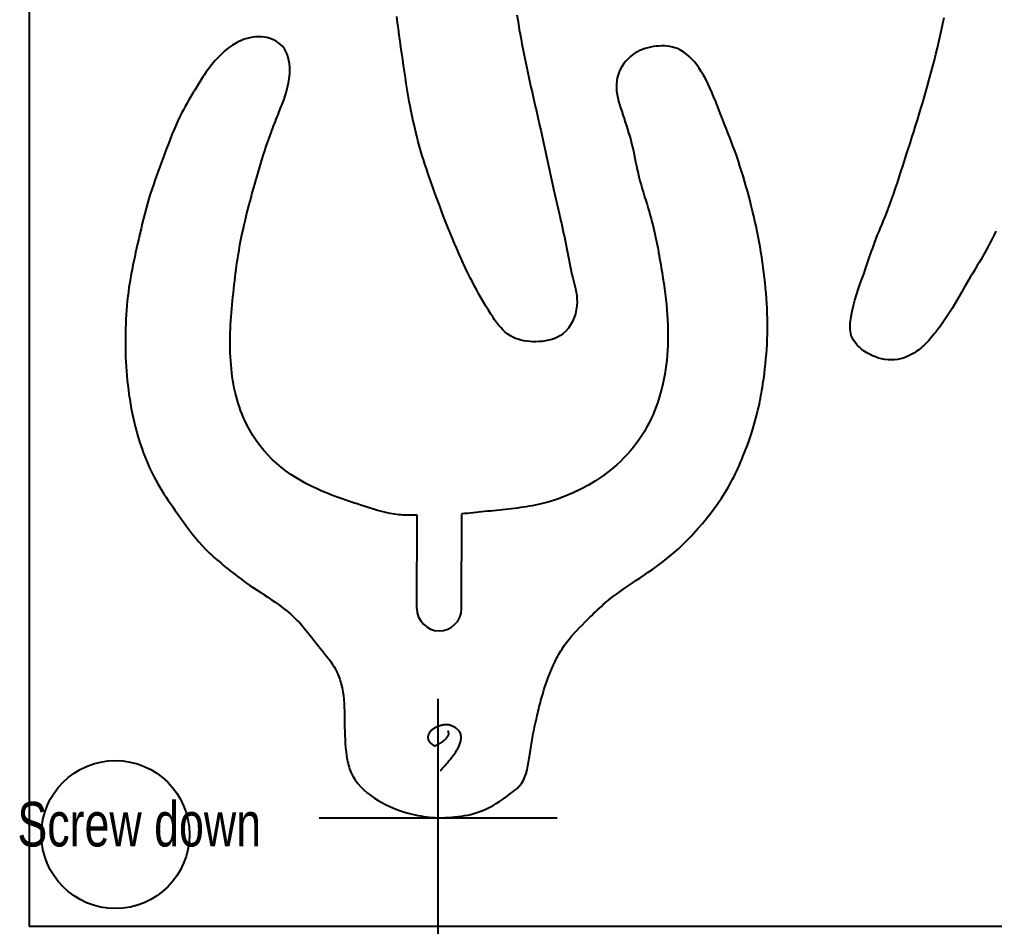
# Model space of a CAD drawing. Extents: x -0.1 to 30, y 0 to 26.6.
# Drawn here: x -0.08 to 8.12, y 0 to 7.63 of the extents above; entities that cross this region are included whole.
import ezdxf

# ---------------------------------------------------------------- set-up
doc = ezdxf.new("R2010")
doc.units = 0
doc.header["$MEASUREMENT"] = 0
doc.header["$PDMODE"] = 2
doc.layers.get('0').update_dxf_attribs({"linetype": 'CONTINUOUS'})
doc.layers.add('CK_LEVEL_1', color=7, linetype='CONTINUOUS')

# ---------------------------------------------------------------- blocks, each defined once
blk = doc.blocks.new('CKCOLL24')
at = {"layer": 'CK_LEVEL_1', "color": 3, "linetype": 'CONTINUOUS'}
for points in [[(3.5389, 1.6925, 0), (3.5355, 1.6936, 0), (3.5319, 1.6945, 0), (3.5282, 1.6953, 0), (3.5243, 1.6959, 0), (3.5203, 1.6964, 0), (3.5161, 1.6967, 0), (3.5118, 1.6968, 0), (3.5073, 1.6968, 0), (3.5027, 1.6967, 0), (3.4982, 1.6964, 0), (3.4934, 1.696, 0), (3.4886, 1.6955, 0), (3.4837, 1.6948, 0), (3.4788, 1.6939, 0), (3.4737, 1.6929, 0), (3.4687, 1.6918, 0), (3.4636, 1.6906, 0), (3.4584, 1.6892, 0), (3.4535, 1.6877, 0), (3.4484, 1.6861, 0), (3.4433, 1.6843, 0), (3.4382, 1.6824, 0), (3.4332, 1.6804, 0), (3.4283, 1.6783, 0), (3.4234, 1.6761, 0), (3.4185, 1.6737, 0), (3.4137, 1.6712, 0), (3.4092, 1.6687, 0), (3.4046, 1.666, 0), (3.4002, 1.6632, 0), (3.3959, 1.6603, 0), (3.3917, 1.6572, 0), (3.3877, 1.6541, 0), (3.3838, 1.6509, 0), (3.3801, 1.6475, 0), (3.3765, 1.6441, 0), (3.3734, 1.6406, 0), (3.3702, 1.637, 0), (3.3673, 1.6333, 0), (3.3646, 1.6294, 0), (3.3622, 1.6255, 0), (3.36, 1.6216, 0), (3.3581, 1.6175, 0), (3.3564, 1.6133, 0), (3.3549, 1.609, 0), (3.354, 1.6047, 0), (3.3531, 1.6003, 0), (3.3526, 1.5958, 0), (3.3525, 1.5913, 0), (3.3526, 1.5866, 0), (3.3532, 1.5819, 0), (3.354, 1.5771, 0), (3.3552, 1.5723, 0), (3.3567, 1.5673, 0)], [(3.4592, 1.3097, 0), (3.463, 1.3145, 0), (3.4671, 1.3195, 0), (3.4715, 1.3247, 0), (3.4761, 1.3302, 0), (3.481, 1.3359, 0), (3.4861, 1.3419, 0), (3.4914, 1.3481, 0), (3.4971, 1.3545, 0), (3.5029, 1.3612, 0), (3.5084, 1.3679, 0), (3.5145, 1.3749, 0), (3.5206, 1.382, 0), (3.5267, 1.3893, 0), (3.5328, 1.3968, 0), (3.539, 1.4044, 0), (3.5453, 1.4121, 0), (3.5515, 1.42, 0), (3.5578, 1.428, 0), (3.5635, 1.4359, 0), (3.5695, 1.444, 0), (3.5754, 1.4522, 0), (3.581, 1.4605, 0), (3.5865, 1.4688, 0), (3.5918, 1.4771, 0), (3.597, 1.4855, 0), (3.6019, 1.4939, 0), (3.6066, 1.5024, 0), (3.6105, 1.5106, 0), (3.6146, 1.5191, 0), (3.6182, 1.5274, 0), (3.6215, 1.5357, 0), (3.6243, 1.544, 0), (3.6268, 1.5522, 0), (3.6288, 1.5604, 0), (3.6304, 1.5685, 0), (3.6317, 1.5766, 0), (3.6318, 1.5843, 0), (3.6319, 1.5921, 0), (3.6314, 1.5998, 0), (3.6303, 1.6073, 0), (3.6285, 1.6147, 0), (3.6261, 1.6219, 0), (3.6231, 1.629, 0), (3.6194, 1.6359, 0), (3.6152, 1.6427, 0), (3.6096, 1.649, 0), (3.6038, 1.6553, 0), (3.5971, 1.6614, 0), (3.5896, 1.6672, 0), (3.5813, 1.6728, 0), (3.5721, 1.6782, 0), (3.562, 1.6833, 0), (3.5512, 1.6882, 0), (3.5394, 1.6928, 0)], [(3.5261, 1.612, 0), (3.5263, 1.6126, 0), (3.5266, 1.6132, 0), (3.5268, 1.6137, 0), (3.527, 1.6143, 0), (3.5272, 1.6148, 0), (3.5274, 1.6153, 0), (3.5275, 1.6159, 0), (3.5277, 1.6164, 0), (3.5278, 1.6169, 0), (3.528, 1.6175, 0), (3.5281, 1.618, 0), (3.5282, 1.6185, 0), (3.5283, 1.619, 0), (3.5283, 1.6196, 0), (3.5284, 1.6201, 0), (3.5284, 1.6206, 0), (3.5285, 1.6211, 0), (3.5285, 1.6217, 0), (3.5285, 1.6222, 0), (3.5285, 1.6227, 0), (3.5285, 1.6232, 0), (3.5285, 1.6238, 0), (3.5284, 1.6243, 0), (3.5284, 1.6249, 0), (3.5283, 1.6254, 0), (3.5282, 1.6259, 0), (3.5282, 1.6265, 0), (3.5281, 1.6271, 0), (3.528, 1.6276, 0), (3.5279, 1.6282, 0), (3.5278, 1.6288, 0), (3.5276, 1.6293, 0), (3.5275, 1.6299, 0), (3.5273, 1.6305, 0), (3.5272, 1.6311, 0), (3.527, 1.6317, 0), (3.5268, 1.6324, 0), (3.5266, 1.633, 0), (3.5265, 1.6336, 0), (3.5263, 1.6343, 0), (3.526, 1.6349, 0), (3.5258, 1.6356, 0), (3.5256, 1.6363, 0), (3.5254, 1.6369, 0), (3.5251, 1.6376, 0), (3.5249, 1.6384, 0), (3.5246, 1.6391, 0), (3.5244, 1.6398, 0), (3.5241, 1.6406, 0), (3.5238, 1.6413, 0), (3.5235, 1.6421, 0), (3.5233, 1.6429, 0), (3.523, 1.6437, 0), (3.5227, 1.6445, 0)], [(3.357, 1.5674, 0), (3.3575, 1.5661, 0), (3.358, 1.5649, 0), (3.3586, 1.5637, 0), (3.3592, 1.5625, 0), (3.3598, 1.5614, 0), (3.3605, 1.5602, 0), (3.3612, 1.5591, 0), (3.362, 1.558, 0), (3.3628, 1.5569, 0), (3.3636, 1.5558, 0), (3.3644, 1.5547, 0), (3.3653, 1.5536, 0), (3.3662, 1.5526, 0), (3.3671, 1.5515, 0), (3.3681, 1.5505, 0), (3.3691, 1.5495, 0), (3.3701, 1.5485, 0), (3.3711, 1.5475, 0), (3.3721, 1.5466, 0), (3.3732, 1.5456, 0), (3.3743, 1.5446, 0), (3.3753, 1.5437, 0), (3.3764, 1.5428, 0), (3.3776, 1.5419, 0), (3.3787, 1.541, 0), (3.3798, 1.5401, 0), (3.381, 1.5392, 0), (3.3821, 1.5383, 0), (3.3832, 1.5375, 0), (3.3844, 1.5366, 0), (3.3855, 1.5358, 0), (3.3867, 1.535, 0), (3.3878, 1.5342, 0), (3.3889, 1.5333, 0), (3.3901, 1.5325, 0), (3.3912, 1.5317, 0), (3.3923, 1.531, 0), (3.3934, 1.5302, 0), (3.3945, 1.5294, 0), (3.3956, 1.5287, 0), (3.3966, 1.5279, 0), (3.3977, 1.5272, 0), (3.3987, 1.5264, 0), (3.3997, 1.5257, 0), (3.4007, 1.525, 0), (3.4017, 1.5242, 0), (3.4026, 1.5235, 0), (3.4035, 1.5228, 0), (3.4044, 1.5221, 0), (3.4053, 1.5214, 0), (3.4061, 1.5207, 0), (3.4069, 1.52, 0), (3.4077, 1.5194, 0), (3.4084, 1.5187, 0)], [(3.4084, 1.5187, 0), (3.4105, 1.5195, 0), (3.4127, 1.5203, 0), (3.4149, 1.5212, 0), (3.4172, 1.5221, 0), (3.4195, 1.5231, 0), (3.4219, 1.5242, 0), (3.4243, 1.5253, 0), (3.4268, 1.5265, 0), (3.4293, 1.5277, 0), (3.4318, 1.5289, 0), (3.4344, 1.5302, 0), (3.437, 1.5316, 0), (3.4396, 1.5329, 0), (3.4422, 1.5344, 0), (3.4449, 1.5358, 0), (3.4476, 1.5374, 0), (3.4503, 1.5389, 0), (3.453, 1.5405, 0), (3.4556, 1.5421, 0), (3.4583, 1.5438, 0), (3.461, 1.5455, 0), (3.4637, 1.5472, 0), (3.4664, 1.5489, 0), (3.469, 1.5507, 0), (3.4717, 1.5525, 0), (3.4743, 1.5544, 0), (3.477, 1.5563, 0), (3.4795, 1.5581, 0), (3.482, 1.5601, 0), (3.4846, 1.562, 0), (3.487, 1.564, 0), (3.4895, 1.5659, 0), (3.4919, 1.5679, 0), (3.4942, 1.5699, 0), (3.4965, 1.572, 0), (3.4988, 1.574, 0), (3.5009, 1.5761, 0), (3.5031, 1.5782, 0), (3.5051, 1.5802, 0), (3.5071, 1.5823, 0), (3.5091, 1.5844, 0), (3.5109, 1.5866, 0), (3.5127, 1.5887, 0), (3.5144, 1.5908, 0), (3.516, 1.5929, 0), (3.5175, 1.5951, 0), (3.5189, 1.5972, 0), (3.5203, 1.5993, 0), (3.5215, 1.6015, 0), (3.5226, 1.6036, 0), (3.5237, 1.6057, 0), (3.5246, 1.6078, 0), (3.5254, 1.61, 0), (3.5261, 1.6121, 0)]]:
    blk.add_polyline3d(points, dxfattribs=at)

msp = doc.modelspace()

# ---------------------------------------------------------------- linework, layer by layer
at = {"layer": 'CK_LEVEL_1', "color": 3, "linetype": 'CONTINUOUS'}
for p, q in [((0, 24), (0, 0)), ((3.2601, 2.6747), (3.2615, 3.4582)), ((3.6353, 2.6741), (3.6367, 3.4694)), ((30, 0), (0, 0))]:
    msp.add_line(p, q, dxfattribs=at)
for points in [[(4.1011, 7.666), (4.1076, 7.6252), (4.1143, 7.5846), (4.1213, 7.544), (4.1285, 7.5034), (4.1359, 7.4628), (4.1435, 7.4223), (4.1513, 7.3819), (4.1593, 7.3414), (4.1674, 7.301), (4.1757, 7.2606), (4.1842, 7.2203), (4.1928, 7.18), (4.2015, 7.1397), (4.2103, 7.0994), (4.2192, 7.0591), (4.2282, 7.0189), (4.2372, 6.9787), (4.2464, 6.9386), (4.2555, 6.8985), (4.2647, 6.8584), (4.2738, 6.8182), (4.2829, 6.7781), (4.292, 6.738), (4.301, 6.6978), (4.3099, 6.6577), (4.3213, 6.6057), (4.3325, 6.5538), (4.3437, 6.5018), (4.3548, 6.4498), (4.3659, 6.3978), (4.377, 6.3459), (4.3883, 6.2939), (4.3997, 6.242), (4.4113, 6.1901), (4.4168, 6.166), (4.4224, 6.1419), (4.4279, 6.1177), (4.4335, 6.0936), (4.4391, 6.0695), (4.4448, 6.0454), (4.4504, 6.0213), (4.456, 5.9971), (4.4616, 5.973), (4.4683, 5.944), (4.4749, 5.915), (4.4814, 5.886), (4.4879, 5.857), (4.4943, 5.8279), (4.5005, 5.7989), (4.5066, 5.7698), (4.5126, 5.7406), (4.5184, 5.7115), (4.524, 5.6829), (4.5294, 5.6544), (4.5348, 5.6258), (4.5402, 5.5973), (4.5458, 5.5688), (4.5516, 5.5403), (4.5576, 5.5118), (4.5639, 5.4835), (4.5707, 5.4552), (4.5762, 5.4331), (4.5819, 5.4111), (4.5874, 5.389), (4.5926, 5.3669), (4.5973, 5.3447), (4.6013, 5.3223), (4.6044, 5.2997), (4.6064, 5.277), (4.6071, 5.2539), (4.6054, 5.2203), (4.6007, 5.1866), (4.593, 5.1531), (4.5824, 5.1204), (4.5689, 5.089), (4.5527, 5.0592), (4.5337, 5.0317), (4.5121, 5.0067), (4.488, 4.9849), (4.4666, 4.9697), (4.4438, 4.9568), (4.4197, 4.946), (4.3946, 4.9371), (4.3685, 4.9301), (4.3418, 4.9248), (4.3145, 4.9211), (4.287, 4.9189), (4.2593, 4.918), (4.2339, 4.9183), (4.2087, 4.9198), (4.1837, 4.9224), (4.1592, 4.9262), (4.1352, 4.9314), (4.1117, 4.9381), (4.0891, 4.9462), (4.0672, 4.9559), (4.0464, 4.9673), (4.0243, 4.9821), (4.0034, 4.9988), (3.9836, 5.0172), (3.9649, 5.0371), (3.9471, 5.0581), (3.9301, 5.0802), (3.9137, 5.1029), (3.8979, 5.1262), (3.8826, 5.1496), (3.8612, 5.1833), (3.8405, 5.2169), (3.8203, 5.2506), (3.8007, 5.2843), (3.7816, 5.3181), (3.763, 5.352), (3.7448, 5.3861), (3.727, 5.4204), (3.7095, 5.4549), (3.6894, 5.4955), (3.6698, 5.5365), (3.6505, 5.5777), (3.6315, 5.6192), (3.613, 5.6609), (3.5947, 5.7028), (3.5767, 5.7448), (3.5591, 5.787), (3.5417, 5.8292), (3.5243, 5.8722), (3.5072, 5.9153), (3.4903, 5.9584), (3.4737, 6.0016), (3.4573, 6.0449), (3.4411, 6.0882), (3.4251, 6.1317), (3.4093, 6.1752), (3.3937, 6.2187), (3.38, 6.2573), (3.3665, 6.296), (3.3532, 6.3348), (3.3402, 6.3737), (3.3274, 6.4126), (3.315, 6.4517), (3.3029, 6.4908), (3.2912, 6.5301), (3.28, 6.5695), (3.269, 6.6101), (3.2584, 6.6509), (3.2483, 6.6918), (3.2387, 6.7328), (3.2295, 6.7739), (3.2207, 6.8151), (3.2123, 6.8564), (3.2042, 6.8978), (3.1965, 6.9392), (3.1875, 6.9895), (3.179, 7.0399), (3.1708, 7.0904), (3.163, 7.1409), (3.1554, 7.1914), (3.1479, 7.242), (3.1407, 7.2926), (3.1334, 7.3432), (3.1263, 7.3938), (3.1189, 7.4454), (3.1116, 7.4971), (3.1044, 7.5488), (3.0973, 7.6004), (3.0903, 7.6521)], [(8.1298, 5.8484), (8.1139, 5.8161), (8.0978, 5.784), (8.0815, 5.7519), (8.0648, 5.7201), (8.0478, 5.6885), (8.0305, 5.657), (8.0163, 5.6322), (8.002, 5.6076), (7.9874, 5.583), (7.9728, 5.5585), (7.958, 5.534), (7.9433, 5.5096), (7.9285, 5.4851), (7.9138, 5.4606), (7.8992, 5.436), (7.8793, 5.4018), (7.8596, 5.3675), (7.84, 5.3331), (7.8203, 5.2987), (7.8005, 5.2644), (7.7805, 5.2303), (7.7601, 5.1964), (7.7392, 5.1628), (7.7177, 5.1296), (7.7066, 5.1129), (7.6952, 5.0963), (7.6837, 5.0798), (7.672, 5.0634), (7.6601, 5.0471), (7.6481, 5.031), (7.6359, 5.015), (7.6235, 4.9992), (7.6109, 4.9834), (7.5996, 4.9694), (7.588, 4.9556), (7.5763, 4.9419), (7.5643, 4.9284), (7.552, 4.9152), (7.5394, 4.9023), (7.5264, 4.8896), (7.5131, 4.8773), (7.4993, 4.8654), (7.4799, 4.8499), (7.4597, 4.8353), (7.4388, 4.8218), (7.4172, 4.8093), (7.395, 4.7981), (7.3723, 4.7883), (7.3491, 4.78), (7.3255, 4.7734), (7.3016, 4.7685), (7.2752, 4.7653), (7.2485, 4.7643), (7.2218, 4.7654), (7.1951, 4.7686), (7.1684, 4.7738), (7.142, 4.7808), (7.1158, 4.7898), (7.0901, 4.8005), (7.0648, 4.8129), (7.0424, 4.8257), (7.0207, 4.8397), (7.0001, 4.855), (6.9808, 4.8716), (6.9631, 4.8893), (6.9472, 4.9082), (6.9334, 4.9282), (6.9221, 4.9492), (6.9134, 4.9713), (6.9089, 4.9877), (6.9057, 5.0046), (6.9038, 5.0218), (6.9031, 5.0394), (6.9033, 5.0571), (6.9043, 5.075), (6.9061, 5.093), (6.9084, 5.1109), (6.9111, 5.1288), (6.9199, 5.1758), (6.9306, 5.2219), (6.9428, 5.2673), (6.9563, 5.312), (6.9708, 5.3562), (6.986, 5.4001), (7.0016, 5.4438), (7.0173, 5.4875), (7.033, 5.5314), (7.0416, 5.5561), (7.0501, 5.581), (7.0586, 5.6059), (7.0671, 5.6308), (7.0756, 5.6557), (7.0843, 5.6805), (7.093, 5.7054), (7.1019, 5.7302), (7.111, 5.7549), (7.1227, 5.7855), (7.1347, 5.8159), (7.147, 5.8463), (7.1594, 5.8766), (7.1719, 5.9068), (7.1844, 5.9371), (7.1968, 5.9674), (7.209, 5.9977), (7.221, 6.0281), (7.2381, 6.0732), (7.2546, 6.1184), (7.2705, 6.1639), (7.286, 6.2095), (7.3012, 6.2553), (7.3161, 6.3012), (7.3308, 6.3471), (7.3454, 6.3931), (7.36, 6.439), (7.3756, 6.488), (7.3912, 6.5369), (7.4069, 6.5858), (7.4225, 6.6347), (7.4381, 6.6836), (7.4535, 6.7325), (7.4689, 6.7815), (7.484, 6.8305), (7.4989, 6.8796), (7.514, 6.9301), (7.5288, 6.9808), (7.5434, 7.0315), (7.5576, 7.0822), (7.5716, 7.1331), (7.5853, 7.1841), (7.5987, 7.2351), (7.6119, 7.2862), (7.6247, 7.3373), (7.6372, 7.3884), (7.6494, 7.4395), (7.6613, 7.4908), (7.6728, 7.542), (7.6839, 7.5934), (7.6946, 7.6449)], [(3.4397, 0.9152), (3.4419, 0.9151), (3.4441, 0.9151), (3.4464, 0.915), (3.4486, 0.915), (3.4508, 0.915), (3.453, 0.9149), (3.4552, 0.9149), (3.4575, 0.9149), (3.4597, 0.9148), (3.4731, 0.9148), (3.4866, 0.915), (3.5, 0.9154), (3.5134, 0.9159), (3.5269, 0.9166), (3.5403, 0.9175), (3.5538, 0.9185), (3.5672, 0.9197), (3.5806, 0.9211), (3.6074, 0.9242), (3.6341, 0.9279), (3.6608, 0.9323), (3.6873, 0.9374), (3.7136, 0.9433), (3.7396, 0.9501), (3.7653, 0.9577), (3.7906, 0.9663), (3.8155, 0.9759), (3.8444, 0.9886), (3.8726, 1.0026), (3.9003, 1.0178), (3.9275, 1.0341), (3.9543, 1.0512), (3.9808, 1.0692), (4.0069, 1.0877), (4.0329, 1.1067), (4.0587, 1.126), (4.0661, 1.1316), (4.0735, 1.1373), (4.0809, 1.143), (4.0881, 1.1489), (4.0952, 1.1548), (4.1021, 1.1608), (4.1088, 1.1671), (4.1152, 1.1734), (4.1214, 1.18), (4.1401, 1.204), (4.1556, 1.2302), (4.1683, 1.2583), (4.1786, 1.288), (4.1869, 1.3188), (4.1937, 1.3506), (4.1995, 1.3829), (4.2045, 1.4153), (4.2093, 1.4477), (4.2148, 1.4834), (4.2205, 1.5186), (4.2265, 1.5534), (4.2327, 1.5878), (4.2391, 1.622), (4.2458, 1.6559), (4.2528, 1.6898), (4.26, 1.7236), (4.2676, 1.7574), (4.2717, 1.7755), (4.2759, 1.7935), (4.2802, 1.8116), (4.2846, 1.8296), (4.289, 1.8477), (4.2936, 1.8658), (4.2983, 1.8838), (4.3032, 1.9019), (4.3081, 1.9199), (4.3182, 1.9551), (4.3288, 1.9902), (4.34, 2.0251), (4.3519, 2.0598), (4.3644, 2.0942), (4.3776, 2.1283), (4.3916, 2.1621), (4.4065, 2.1955), (4.4222, 2.2286), (4.4299, 2.244), (4.4378, 2.2593), (4.4459, 2.2745), (4.4543, 2.2896), (4.4629, 2.3045), (4.4717, 2.3192), (4.4808, 2.3338), (4.4902, 2.3482), (4.4998, 2.3624), (4.5192, 2.3893), (4.5396, 2.4154), (4.5608, 2.4409), (4.5827, 2.4659), (4.6052, 2.4904), (4.6281, 2.5146), (4.6515, 2.5384), (4.6751, 2.562), (4.6988, 2.5854), (4.7146, 2.601), (4.7305, 2.6166), (4.7464, 2.6321), (4.7624, 2.6474), (4.7785, 2.6627), (4.7948, 2.6777), (4.8112, 2.6926), (4.8277, 2.7073), (4.8445, 2.7217), (4.8751, 2.7469), (4.9064, 2.7714), (4.9383, 2.7952), (4.9705, 2.8185), (5.0032, 2.8413), (5.0361, 2.8639), (5.0691, 2.8862), (5.1023, 2.9085), (5.1354, 2.9308), (5.1705, 2.9546), (5.2055, 2.9787), (5.2402, 3.0031), (5.2745, 3.0278), (5.3086, 3.053), (5.3422, 3.0787), (5.3753, 3.1049), (5.4078, 3.1318), (5.4397, 3.1595), (5.4617, 3.1792), (5.4833, 3.1994), (5.5046, 3.2199), (5.5256, 3.2407), (5.5463, 3.2619), (5.5668, 3.2833), (5.5869, 3.305), (5.6069, 3.327), (5.6265, 3.3491), (5.6613, 3.3896), (5.6953, 3.4307), (5.7283, 3.4726), (5.7604, 3.5152), (5.7914, 3.5585), (5.8213, 3.6026), (5.8499, 3.6475), (5.8773, 3.693), (5.9032, 3.7394), (5.9154, 3.7624), (5.9273, 3.7856), (5.9388, 3.8089), (5.9501, 3.8324), (5.961, 3.856), (5.9717, 3.8798), (5.9821, 3.9037), (5.9923, 3.9277), (6.0022, 3.9518), (6.0212, 3.9997), (6.0394, 4.0479), (6.0566, 4.0964), (6.073, 4.1452), (6.0884, 4.1943), (6.1028, 4.2437), (6.1162, 4.2934), (6.1285, 4.3433), (6.1398, 4.3935), (6.1447, 4.4171), (6.1494, 4.4407), (6.1538, 4.4644), (6.1581, 4.4881), (6.1621, 4.5118), (6.166, 4.5356), (6.1697, 4.5594), (6.1732, 4.5832), (6.1765, 4.6071), (6.182, 4.6485), (6.1871, 4.6901), (6.1916, 4.7316), (6.1957, 4.7732), (6.1992, 4.8149), (6.2022, 4.8566), (6.2047, 4.8983), (6.2065, 4.94), (6.2078, 4.9818), (6.2085, 5.0248), (6.2085, 5.0678), (6.2079, 5.1108), (6.2068, 5.1538), (6.2051, 5.1968), (6.2028, 5.2398), (6.2, 5.2827), (6.1968, 5.3257), (6.193, 5.3685), (6.1888, 5.4122), (6.184, 5.4557), (6.1788, 5.4993), (6.1732, 5.5427), (6.1671, 5.5861), (6.1606, 5.6294), (6.1537, 5.6727), (6.1463, 5.7159), (6.1385, 5.759), (6.1302, 5.8022), (6.1216, 5.8454), (6.1125, 5.8885), (6.1031, 5.9314), (6.0933, 5.9743), (6.0831, 6.0171), (6.0725, 6.0599), (6.0617, 6.1025), (6.0505, 6.1451), (6.0391, 6.187), (6.0274, 6.2288), (6.0154, 6.2705), (6.003, 6.3121), (5.9903, 6.3536), (5.9771, 6.395), (5.9636, 6.4363), (5.9497, 6.4774), (5.9353, 6.5184), (5.9209, 6.5579), (5.9063, 6.5973), (5.8913, 6.6366), (5.8761, 6.6758), (5.8608, 6.7149), (5.8453, 6.7539), (5.8299, 6.7929), (5.8144, 6.8319), (5.7991, 6.8708), (5.7848, 6.9076), (5.7704, 6.9443), (5.7556, 6.9808), (5.7404, 7.0173), (5.7245, 7.0534), (5.7076, 7.0893), (5.6895, 7.1249), (5.6701, 7.16), (5.6491, 7.1947), (5.6317, 7.2209), (5.6133, 7.2464), (5.5938, 7.2711), (5.5731, 7.2945), (5.5511, 7.3164), (5.528, 7.3365), (5.5036, 7.3544), (5.4779, 7.37), (5.4509, 7.3827), (5.43, 7.3903), (5.4085, 7.3962), (5.3864, 7.4007), (5.3639, 7.4037), (5.3412, 7.4053), (5.3182, 7.4056), (5.2951, 7.4047), (5.2721, 7.4026), (5.2491, 7.3995), (5.2255, 7.3952), (5.2022, 7.3897), (5.1794, 7.3831), (5.157, 7.3752), (5.1352, 7.3661), (5.1141, 7.3557), (5.0938, 7.344), (5.0743, 7.3309), (5.0557, 7.3163), (5.0362, 7.2984), (5.018, 7.2788), (5.0014, 7.2578), (4.9864, 7.2355), (4.9732, 7.2121), (4.9618, 7.1879), (4.9524, 7.163), (4.9452, 7.1377), (4.9403, 7.112), (4.9375, 7.0835), (4.9373, 7.0549), (4.9394, 7.0263), (4.9435, 6.9976), (4.9492, 6.969), (4.9563, 6.9405), (4.9643, 6.912), (4.9731, 6.8838), (4.9822, 6.8557), (4.9922, 6.8252), (5.0023, 6.7949), (5.0123, 6.7648), (5.0221, 6.7347), (5.0317, 6.7048), (5.0409, 6.6748), (5.0498, 6.6447), (5.0583, 6.6146), (5.0662, 6.5843), (5.0736, 6.5536), (5.0806, 6.5227), (5.0871, 6.4918), (5.0935, 6.4607), (5.0998, 6.4296), (5.1062, 6.3984), (5.1128, 6.3673), (5.1197, 6.3363), (5.127, 6.3054), (5.1357, 6.2716), (5.1449, 6.238), (5.1547, 6.2044), (5.1647, 6.171), (5.175, 6.1377), (5.1853, 6.1043), (5.1956, 6.071), (5.2058, 6.0376), (5.2156, 6.0041), (5.2229, 5.9785), (5.2299, 5.9529), (5.2366, 5.9273), (5.2432, 5.9015), (5.2495, 5.8757), (5.2556, 5.8499), (5.2615, 5.824), (5.2671, 5.7981), (5.2726, 5.7721), (5.2778, 5.7464), (5.2829, 5.7207), (5.2877, 5.695), (5.2925, 5.6693), (5.2971, 5.6435), (5.3016, 5.6177), (5.306, 5.5919), (5.3103, 5.5661), (5.3146, 5.5402), (5.3217, 5.4963), (5.3287, 5.4523), (5.3354, 5.4083), (5.3417, 5.3642), (5.3477, 5.3201), (5.3531, 5.2759), (5.358, 5.2316), (5.3622, 5.1873), (5.3657, 5.1429), (5.3683, 5.1008), (5.3701, 5.0585), (5.3712, 5.0163), (5.3715, 4.974), (5.371, 4.9317), (5.3697, 4.8895), (5.3676, 4.8472), (5.3646, 4.805), (5.3607, 4.7629), (5.3561, 4.7231), (5.3508, 4.6833), (5.3445, 4.6438), (5.3374, 4.6043), (5.3292, 4.5651), (5.3201, 4.526), (5.31, 4.4873), (5.2988, 4.4488), (5.2866, 4.4106), (5.2736, 4.3737), (5.2595, 4.3373), (5.2443, 4.3012), (5.228, 4.2656), (5.2107, 4.2305), (5.1923, 4.1961), (5.1728, 4.1622), (5.1522, 4.129), (5.1305, 4.0966), (5.1067, 4.0636), (5.0818, 4.0315), (5.0558, 4.0002), (5.0288, 3.9698), (5.0007, 3.9403), (4.9717, 3.9117), (4.9418, 3.8839), (4.911, 3.8571), (4.8794, 3.8313), (4.8223, 3.7883), (4.7631, 3.7482), (4.7019, 3.7111), (4.6389, 3.677), (4.5744, 3.646), (4.5084, 3.6182), (4.4413, 3.5936), (4.3732, 3.5723), (4.3044, 3.5544), (4.2797, 3.5488), (4.2549, 3.5436), (4.2301, 3.5388), (4.2052, 3.5344), (4.1803, 3.5302), (4.1553, 3.5264), (4.1303, 3.5228), (4.1053, 3.5194), (4.0802, 3.5162), (4.055, 3.5131), (4.0298, 3.5102), (4.0045, 3.5073), (3.9792, 3.5046), (3.954, 3.502), (3.9287, 3.4994), (3.9034, 3.4968), (3.8782, 3.4943), (3.8529, 3.4918), (3.8289, 3.4893), (3.8048, 3.4869), (3.7808, 3.4844), (3.7568, 3.482), (3.7328, 3.4795), (3.7088, 3.477), (3.6848, 3.4745), (3.6608, 3.472), (3.6367, 3.4694)]]:
    msp.add_lwpolyline(points, dxfattribs=at)
at = {"layer": 'CK_LEVEL_1', "color": 1, "linetype": 'CONTINUOUS'}
msp.add_lwpolyline([(3.2615, 3.4582), (3.2443, 3.4582), (3.227, 3.4583), (3.2098, 3.4584), (3.1927, 3.4587), (3.1755, 3.4591), (3.1584, 3.4598), (3.1412, 3.4607), (3.1242, 3.4619), (3.1072, 3.4634), (3.0712, 3.4679), (3.0355, 3.4739), (2.9999, 3.4813), (2.9645, 3.4898), (2.9293, 3.4993), (2.8942, 3.5095), (2.8592, 3.5203), (2.8244, 3.5315), (2.7896, 3.5429), (2.7576, 3.5534), (2.7257, 3.5639), (2.6938, 3.5746), (2.6621, 3.5854), (2.6304, 3.5964), (2.5989, 3.6077), (2.5674, 3.6193), (2.5361, 3.6312), (2.5049, 3.6436), (2.4595, 3.6625), (2.4146, 3.6825), (2.3702, 3.7036), (2.3263, 3.726), (2.2833, 3.7498), (2.241, 3.775), (2.1998, 3.8017), (2.1596, 3.83), (2.1207, 3.8601), (2.0813, 3.8934), (2.0434, 3.9287), (2.0072, 3.9657), (1.9727, 4.0044), (1.9401, 4.0446), (1.9094, 4.0863), (1.8807, 4.1294), (1.8541, 4.1737), (1.8297, 4.2192), (1.8154, 4.2486), (1.8021, 4.2783), (1.7896, 4.3084), (1.778, 4.3388), (1.7672, 4.3696), (1.7572, 4.4006), (1.748, 4.4318), (1.7396, 4.4633), (1.732, 4.4949), (1.7249, 4.5273), (1.7186, 4.5597), (1.713, 4.5923), (1.7081, 4.625), (1.7038, 4.6577), (1.7001, 4.6906), (1.697, 4.7235), (1.6944, 4.7565), (1.6924, 4.7895), (1.6909, 4.8232), (1.6899, 4.857), (1.6893, 4.8907), (1.6893, 4.9245), (1.6896, 4.9583), (1.6905, 4.992), (1.6917, 5.0257), (1.6933, 5.0595), (1.6952, 5.0931), (1.6975, 5.1269), (1.7002, 5.1606), (1.7031, 5.1943), (1.7062, 5.228), (1.7096, 5.2616), (1.7131, 5.2953), (1.7168, 5.3289), (1.7206, 5.3625), (1.7245, 5.3961), (1.7283, 5.4287), (1.7321, 5.4613), (1.7361, 5.4939), (1.7403, 5.5264), (1.7446, 5.559), (1.7491, 5.5915), (1.7539, 5.6239), (1.7589, 5.6563), (1.7643, 5.6887), (1.7719, 5.7316), (1.7802, 5.7744), (1.7889, 5.8171), (1.7982, 5.8597), (1.8078, 5.9022), (1.8179, 5.9446), (1.8283, 5.987), (1.839, 6.0293), (1.8499, 6.0715), (1.8575, 6.1003), (1.8652, 6.1291), (1.873, 6.1579), (1.8808, 6.1866), (1.8888, 6.2153), (1.8968, 6.244), (1.905, 6.2727), (1.9132, 6.3013), (1.9215, 6.3299), (1.933, 6.3687), (1.9446, 6.4074), (1.9564, 6.446), (1.9685, 6.4846), (1.9809, 6.523), (1.9935, 6.5614), (2.0066, 6.5996), (2.02, 6.6377), (2.0338, 6.6757), (2.0409, 6.6948), (2.0481, 6.7138), (2.0553, 6.7328), (2.0627, 6.7517), (2.0701, 6.7706), (2.0776, 6.7895), (2.0851, 6.8084), (2.0926, 6.8273), (2.1002, 6.8461), (2.114, 6.8808), (2.1276, 6.9155), (2.1406, 6.9505), (2.1527, 6.9857), (2.1637, 7.0213), (2.1732, 7.0575), (2.1811, 7.0944), (2.1869, 7.132), (2.1903, 7.1704), (2.1912, 7.1985), (2.1906, 7.2267), (2.1883, 7.2548), (2.1842, 7.2825), (2.178, 7.3094), (2.1696, 7.3352), (2.1588, 7.3597), (2.1455, 7.3824), (2.1294, 7.4031), (2.1143, 7.4181), (2.0977, 7.4316), (2.0795, 7.4436), (2.0602, 7.454), (2.0398, 7.4628), (2.0187, 7.47), (1.997, 7.4757), (1.975, 7.4798), (1.9529, 7.4823), (1.9282, 7.4831), (1.9037, 7.4821), (1.8795, 7.4792), (1.8556, 7.4747), (1.832, 7.4686), (1.8089, 7.4611), (1.7862, 7.4523), (1.764, 7.4422), (1.7424, 7.4311), (1.7086, 7.4109), (1.6763, 7.3885), (1.6456, 7.3639), (1.6163, 7.3376), (1.5884, 7.3096), (1.5618, 7.2802), (1.5364, 7.2498), (1.5122, 7.2184), (1.4891, 7.1864), (1.4796, 7.1728), (1.4704, 7.1591), (1.4613, 7.1454), (1.4523, 7.1316), (1.4434, 7.1178), (1.4347, 7.1039), (1.426, 7.09), (1.4173, 7.076), (1.4087, 7.062), (1.3921, 7.0348), (1.3756, 7.0075), (1.3592, 6.9801), (1.3431, 6.9525), (1.3273, 6.9248), (1.3118, 6.8969), (1.2966, 6.8688), (1.2819, 6.8405), (1.2676, 6.812), (1.2498, 6.7745), (1.2328, 6.7367), (1.2165, 6.6985), (1.2008, 6.6601), (1.1855, 6.6215), (1.1706, 6.5827), (1.1559, 6.5438), (1.1414, 6.5048), (1.127, 6.4658), (1.1128, 6.4277), (1.0987, 6.3896), (1.0847, 6.3515), (1.0709, 6.3134), (1.0572, 6.2751), (1.0439, 6.2368), (1.031, 6.1984), (1.0185, 6.1599), (1.0065, 6.1212), (0.9943, 6.0794), (0.9827, 6.0375), (0.9716, 5.9954), (0.9609, 5.9532), (0.9506, 5.9109), (0.9406, 5.8685), (0.9308, 5.826), (0.9211, 5.7835), (0.9115, 5.7409), (0.9033, 5.7049), (0.8952, 5.6689), (0.8872, 5.6329), (0.8794, 5.5969), (0.8718, 5.5608), (0.8645, 5.5247), (0.8575, 5.4885), (0.851, 5.4522), (0.8449, 5.4159), (0.8391, 5.3775), (0.8339, 5.3389), (0.8292, 5.3003), (0.8251, 5.2616), (0.8214, 5.2228), (0.8183, 5.184), (0.8156, 5.1451), (0.8134, 5.1062), (0.8116, 5.0673), (0.8102, 5.0275), (0.8092, 4.9877), (0.8086, 4.9479), (0.8085, 4.9081), (0.8088, 4.8683), (0.8096, 4.8285), (0.8109, 4.7887), (0.8127, 4.7489), (0.815, 4.7092), (0.8177, 4.6697), (0.821, 4.6303), (0.8247, 4.5909), (0.829, 4.5515), (0.8339, 4.5122), (0.8392, 4.473), (0.8452, 4.4339), (0.8516, 4.3948), (0.8587, 4.3559), (0.866, 4.3182), (0.874, 4.2806), (0.8825, 4.2432), (0.8916, 4.2059), (0.9012, 4.1687), (0.9116, 4.1317), (0.9225, 4.0949), (0.9341, 4.0583), (0.9464, 4.0219), (0.9587, 3.9873), (0.9717, 3.953), (0.9853, 3.9189), (0.9997, 3.8852), (1.0146, 3.8517), (1.0303, 3.8186), (1.0467, 3.7858), (1.0639, 3.7535), (1.0817, 3.7216), (1.0984, 3.6934), (1.1156, 3.6655), (1.1332, 3.6379), (1.1513, 3.6106), (1.1696, 3.5834), (1.1883, 3.5563), (1.2071, 3.5294), (1.226, 3.5025), (1.245, 3.4756), (1.2698, 3.4404), (1.2947, 3.4053), (1.3198, 3.3703), (1.3453, 3.3357), (1.3713, 3.3015), (1.3979, 3.2679), (1.4254, 3.235), (1.4537, 3.203), (1.4832, 3.172), (1.5008, 3.1545), (1.5189, 3.1373), (1.5372, 3.1204), (1.5559, 3.1038), (1.5748, 3.0874), (1.5938, 3.0712), (1.613, 3.0551), (1.6324, 3.0392), (1.6518, 3.0234), (1.6709, 3.0079), (1.69, 2.9925), (1.7092, 2.9771), (1.7285, 2.9619), (1.7479, 2.9468), (1.7674, 2.9319), (1.787, 2.9171), (1.8068, 2.9026), (1.8267, 2.8883), (1.8563, 2.8677), (1.8862, 2.8476), (1.9163, 2.8277), (1.9466, 2.808), (1.9769, 2.7883), (2.0071, 2.7685), (2.0372, 2.7485), (2.067, 2.7281), (2.0966, 2.7071), (2.1177, 2.6915), (2.1386, 2.6756), (2.1591, 2.6593), (2.1794, 2.6426), (2.1993, 2.6255), (2.2188, 2.608), (2.2378, 2.5901), (2.2564, 2.5717), (2.2744, 2.5528), (2.2923, 2.533), (2.3097, 2.5128), (2.3267, 2.4923), (2.3435, 2.4715), (2.36, 2.4504), (2.3764, 2.4293), (2.3929, 2.4081), (2.4094, 2.3869), (2.4261, 2.3659), (2.4441, 2.3437), (2.4622, 2.3216), (2.4802, 2.2995), (2.4981, 2.2772), (2.5155, 2.2547), (2.5323, 2.2318), (2.5484, 2.2085), (2.5634, 2.1845), (2.5773, 2.1599), (2.5839, 2.1471), (2.5901, 2.1341), (2.596, 2.121), (2.6015, 2.1076), (2.6067, 2.0942), (2.6116, 2.0806), (2.6161, 2.0669), (2.6202, 2.053), (2.624, 2.0392), (2.6315, 2.0071), (2.6374, 1.9748), (2.642, 1.9423), (2.6453, 1.9095), (2.6476, 1.8766), (2.6492, 1.8436), (2.6502, 1.8105), (2.6508, 1.7774), (2.6512, 1.7444), (2.6517, 1.7098), (2.6523, 1.6753), (2.6531, 1.6409), (2.6543, 1.6066), (2.656, 1.5722), (2.6583, 1.5379), (2.6612, 1.5037), (2.665, 1.4694), (2.6696, 1.4351), (2.6721, 1.4193), (2.6749, 1.4035), (2.678, 1.3878), (2.6814, 1.3721), (2.6853, 1.3566), (2.6896, 1.3413), (2.6944, 1.3262), (2.6998, 1.3113), (2.7057, 1.2966), (2.7219, 1.264), (2.7412, 1.2329), (2.7633, 1.2034), (2.7878, 1.1755), (2.8145, 1.1492), (2.8429, 1.1244), (2.8729, 1.1012), (2.904, 1.0795), (2.9359, 1.0593), (2.9661, 1.042), (2.9967, 1.0258), (3.0277, 1.011), (3.0591, 0.9973), (3.0908, 0.9847), (3.1229, 0.9732), (3.1553, 0.9628), (3.1881, 0.9535), (3.2212, 0.9451), (3.2451, 0.9396), (3.2691, 0.9346), (3.2933, 0.9302), (3.3175, 0.9263), (3.3419, 0.9229), (3.3663, 0.9201), (3.3907, 0.9179), (3.4152, 0.9162), (3.4397, 0.9152)], dxfattribs=at)
msp.add_circle((0.7249, 0.7736), 0.6223, dxfattribs=at)
at = {"layer": 'CK_LEVEL_1', "color": 3, "linetype": 'CONTINUOUS'}
msp.add_arc((3.4477, 2.6744), 0.1876, 179.89952, 359.89952, dxfattribs=at)
at = {"layer": 'CK_LEVEL_1', "color": 1, "linetype": 'CONTINUOUS'}
msp.add_point((3.4397, 0.9152), dxfattribs=at)

# ---------------------------------------------------------------- block references
at = {"linetype": 'CONTINUOUS'}
msp.add_blockref('CKCOLL24', (0, 0), dxfattribs=at)

# ---------------------------------------------------------------- texts
at = {"layer": 'CK_LEVEL_1', "color": 7, "linetype": 'CONTINUOUS', "width": 0.75}
msp.add_text('Screw down', height=0.375, dxfattribs=at).set_placement((-0.0987, 0.6732))

doc.saveas('drawing.dxf')
